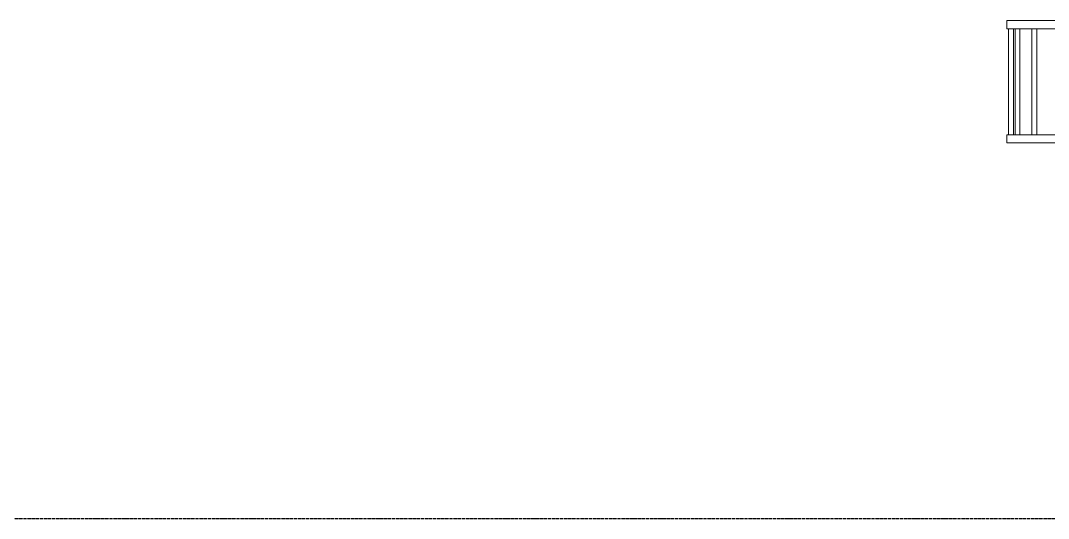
# Model space of a CAD drawing. Header units: millimetres. Extents: x -33838 to 476301, y -41806 to 120107.
# Drawn here: x 457412 to 463710, y 36541 to 39591 of the extents above; entities that cross this region are included whole.
import ezdxf

# ---------------------------------------------------------------- set-up
doc = ezdxf.new("R2010")
doc.units = ezdxf.units.MM
doc.linetypes.add('ADSK_Линия сетки', pattern=[25, 20, -2.5, 0, -2.5])
doc.layers.add('0_АР', color=8, linetype='Continuous', lineweight=20)
doc.layers.add('Оборудование', color=251, linetype='Continuous', lineweight=18)

# ---------------------------------------------------------------- blocks, each defined once
blk = doc.blocks.new('Труба квадратная - Ступень-1728149-План кровли АР копия 1')
at = {"layer": 'Оборудование'}
for p, q in [((25, 15), (675, 15)), ((675, -15), (25, -15))]:
    blk.add_line(p, q, dxfattribs=at)
blk = doc.blocks.new('Поручень - Поручень-1948896-План кровли АР копия 1')
at = {"layer": 'Оборудование'}
for p, q in [((25, 25), (-25, 25)), ((-25, 25), (-25, -200)), ((25, -200), (25, 25)), ((-25, -470), (-25, -200)), ((25, -200), (25, -470)), ((-25, -669.6), (-25, -725)), ((25, -725), (25, -667.8)), ((-25, -725), (25, -725))]:
    blk.add_line(p, q, dxfattribs=at)
blk = doc.blocks.new('Поручень - Поручень-V20-План кровли АР копия 1')
at = {"layer": 'Оборудование'}
for p, q in [((25, 25), (-25, 25)), ((-25, 25), (-25, -200)), ((25, -200), (25, 25)), ((-25, -470), (-25, -200)), ((25, -200), (25, -470)), ((-25, -642.5), (-25, -725)), ((25, -725), (25, -640.3)), ((-25, -725), (25, -725))]:
    blk.add_line(p, q, dxfattribs=at)

msp = doc.modelspace()

# ---------------------------------------------------------------- linework, layer by layer
at = {"linetype": 'ADSK_Линия сетки'}
msp.add_line((405120.60046, 36540.78713), (474923.43551, 36540.78713), dxfattribs=at)

# ---------------------------------------------------------------- block references
at = {"layer": '0_АР', "rotation": 90.00000000000031}
for name, p in [('Поручень - Поручень-V20-План кровли АР копия 1', (463480.4366, 39565.78713)), ('Труба квадратная - Ступень-1728149-План кровли АР копия 1', (463480.4366, 38865.78713)), ('Труба квадратная - Ступень-1728149-План кровли АР копия 1', (463520.4366, 38865.78713)), ('Труба квадратная - Ступень-1728149-План кровли АР копия 1', (463623.76994, 38865.78713)), ('Поручень - Поручень-1948896-План кровли АР копия 1', (463480.4366, 38865.78713))]:
    msp.add_blockref(name, p, dxfattribs=at)

doc.saveas('drawing.dxf')
